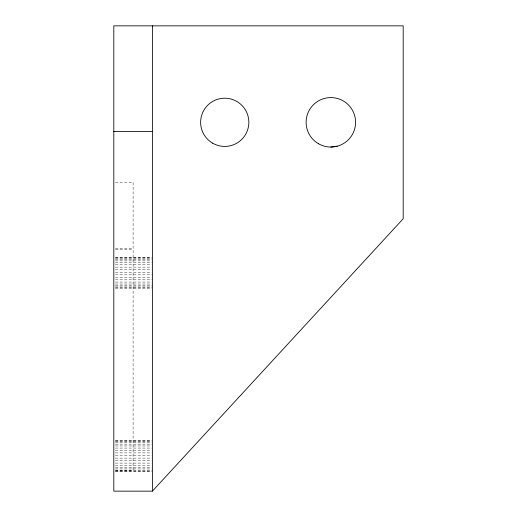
<?xml version="1.0" encoding="UTF-8"?>
<svg xmlns="http://www.w3.org/2000/svg" width="517" height="517" viewBox="0 0 517 517"><rect width="100%" height="100%" fill="white"/><g stroke="black" fill="none" stroke-linecap="round" stroke-linejoin="round"><path stroke-width="0.39" stroke-dasharray="2.58 1.94" d="M115.414 182.21L133.102 182.21L133.102 470.315L115.414 470.315M115.414 248.457L133.102 248.457M115.414 249.73L133.102 249.73M115.414 257.447L151.591 257.447M115.414 257.666L151.591 257.666M115.414 258.332L152.392 258.332M115.414 259.405L151.591 259.405M115.414 260.872L151.591 260.872M115.414 262.688L152.392 262.688M115.414 264.788L151.591 264.788M115.414 267.127L151.591 267.127M115.414 269.628L151.591 269.628M115.414 272.226L151.591 272.226M115.414 274.844L152.392 274.844M115.414 277.403L151.591 277.403M115.414 279.826L152.392 279.826M115.414 282.056L151.591 282.056M115.414 284.02L151.591 284.02M115.414 285.668L152.392 285.668M115.414 286.948L151.591 286.948M115.414 287.814L152.392 287.814M115.414 288.26L151.591 288.26M115.414 440.723L151.591 440.723M115.414 440.943L151.591 440.943M115.414 441.602L151.591 441.602M115.414 442.681L151.591 442.681M115.414 444.148L152.392 444.148M115.414 445.958L151.591 445.958M115.414 448.065L152.392 448.065M115.414 450.404L151.591 450.404M115.414 452.905L151.591 452.905M115.414 455.503L151.591 455.503M115.414 458.114L151.591 458.114M115.414 460.673L151.591 460.673M115.414 463.103L151.591 463.103M115.414 465.332L151.591 465.332M115.414 467.297L151.591 467.297M115.414 468.945L151.591 468.945M115.414 470.218L151.591 470.218M115.414 471.09L152.392 471.09M115.414 471.536L151.591 471.536"/><path stroke-width="0.78" d="M152.392 491.15L403.189 218.769L403.189 25.85L113.811 25.85L113.811 491.15L152.392 491.15L152.392 25.85M330.848 147.041L337.246 146.201M113.811 131.602L152.392 131.602M212.681 143.196A24.118 24.118 0 0 0 248.851 122.309A24.118 24.118 0 0 0 212.681 101.429A24.118 24.118 0 0 0 212.681 143.196M318.478 143.732A24.732 24.732 0 0 0 355.58 122.309A24.732 24.732 0 0 0 318.478 100.893A24.732 24.732 0 0 0 318.478 143.732"/></g></svg>
